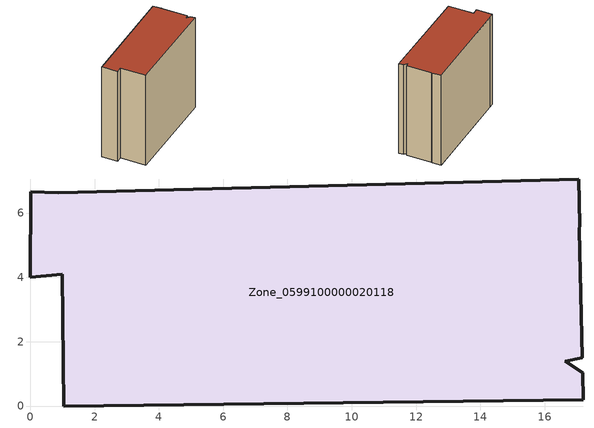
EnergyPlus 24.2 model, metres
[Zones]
Zone_0599100000020118
 floor ground (C_G): 0.01,6.66 0.88,6.64 17.06,7.06 17.09,5.64 17.08,5.49 17.18,1.49 16.64,1.4 17.18,1.03 17.2,0.2 1.04,0 0.99,4.09 0,4.01 z0
 wall outside (C_F): 0.88,6.64 0.01,6.66 0,4.01 0.99,4.09 1.04,0 17.2,0.2 17.18,1.03 16.64,1.4 17.18,1.49 17.08,5.49 17.09,5.64 17.06,7.06 0.88,6.64 z0:15.88
 roof outside (C_R): 16.64,1.4 17.18,1.49 17.08,5.49 17.09,5.64 17.06,7.06 0.88,6.64 0.01,6.66 0,4.01 0.99,4.09 1.04,0 17.2,0.2 17.18,1.03 z15.88
[BUILDING]
Pand.0599100000020118: North Axis=0; Terrain=City; Loads Convergence Tolerance Value=0.04; Temperature Convergence Tolerance Value=0.4; Solar Distribution=FullExterior; Maximum Number of Warmup Days=25; Minimum Number of Warmup Days=1
[Site:Location]
Rotterdam.The.Hague.AP_ZH_NLD Design_Conditions: Latitude=51.96; Longitude=4.45; Time Zone=1; Elevation=-4.5
[SITE:GROUNDTEMPERATURE:BUILDINGSURFACE]
18, 18, 18, 18, 18, 18, 18, 18, 18, 18, 18, 18
[MATERIAL] Thermal Absorptance=0.9; Solar Absorptance=0.7; Visible Absorptance=0.7
Name | Roughness | Thickness | Conductivity | Density | Specific Heat
G.TI.1946 | MediumSmooth | 0.15 | 1 | 540 | 1210
F.TI.1946 | Rough | 0.3 | 0.857143 | 1920 | 840
R.TI.1946 | MediumRough | 0.2 | 0.1 | 1500 | 1000
[CONSTRUCTION]
C_G: G.TI.1946
C_F: F.TI.1946
C_R: R.TI.1946
[ZONE]
Zone_0599100000020118: Type=1; Multiplier=1; Ceiling Height=Autocalculate; Volume=Autocalculate; Floor Area=autocalculate; Part of Total Floor Area=Yes
[ZONEINFILTRATION:DESIGNFLOWRATE]
Infil_Zone_0599100000020118: Zone or ZoneList or Space or SpaceList=Zone_0599100000020118; Schedule=AlwaysOn; Design Flow Rate Calculation Method=Flow/Area; Flow Rate per Floor Area=0.003; Constant Term Coefficient=1; Temperature Term Coefficient=0; Velocity Term Coefficient=0; Velocity Squared Term Coefficient=0
[HVACTEMPLATE:ZONE:IDEALLOADSAIRSYSTEM]
Zone_0599100000020118: Maximum Heating Supply Air Temperature=50; Minimum Cooling Supply Air Temperature=13; Maximum Heating Supply Air Humidity Ratio=0.0156; Minimum Cooling Supply Air Humidity Ratio=0.0077; Heating Limit=NoLimit; Cooling Limit=NoLimit; Dehumidification Control Type=ConstantSensibleHeatRatio; Cooling Sensible Heat Ratio=0.7; Dehumidification Setpoint=60; Humidification Control Type=None; Humidification Setpoint=30; Outdoor Air Method=None; Outdoor Air Flow Rate per Person=0.00944; Outdoor Air Flow Rate per Zone Floor Area=0; Outdoor Air Flow Rate per Zone=0; Demand Controlled Ventilation Type=None; Outdoor Air Economizer Type=NoEconomizer; Heat Recovery Type=None; Sensible Heat Recovery Effectiveness=0.7; Latent Heat Recovery Effectiveness=0.65
[ZONECONTROL:THERMOSTAT]
ThermostatControl_Zone_0599100000020118: Zone or ZoneList=Zone_0599100000020118; Control Type Schedule=DualSetpointControlType; Control 1=Thermostat_Zone_0599100000020118; Temperature Difference Between Cutout And Setpoint=0
[THERMOSTATSETPOINT:DUALSETPOINT]
Thermostat_Zone_0599100000020118: Heating Setpoint Temperature Schedule=HeatingSetpoint_Zone_0599100000020118; Cooling Setpoint Temperature Schedule=CoolingSetpoint_Zone_0599100000020118
[SCHEDULE:COMPACT]
HeatingSetpoint_Zone_0599100000020118: Through: 12/31, For: AllDays, Until: 24:00, 21
CoolingSetpoint_Zone_0599100000020118: Through: 12/31, For: AllDays, Until: 24:00, 24
DualSetpointControlType: Through: 12/31, For: AllDays, Until: 24:00, 4
AlwaysOn: Through: 12/31, For: AllDays, Until: 24:00, 1
